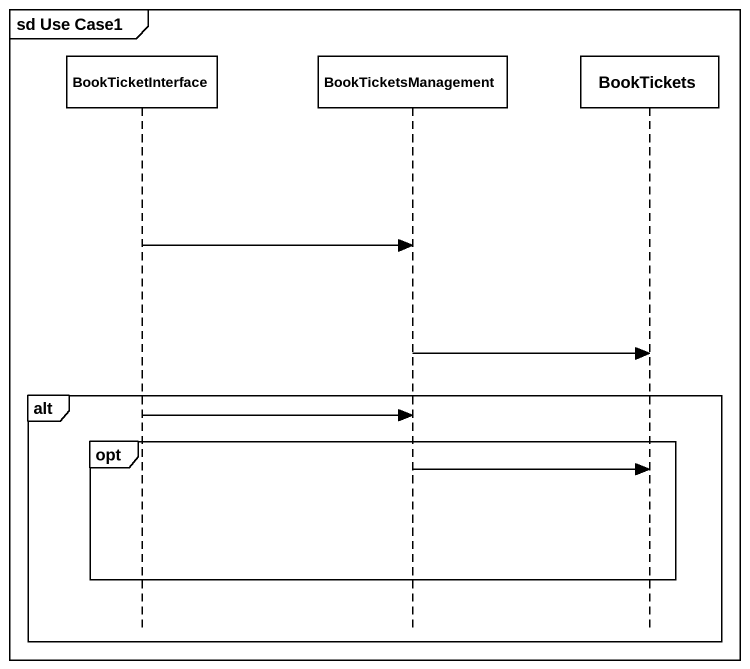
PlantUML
@startuml
mainframe sd Use Case1
hide footbox
participant BookTicketInterface
participant BookTicketsManagement
participant BookTickets

BookTicketInterface -> BookTicketsManagement
BookTicketsManagement -> BookTickets
alt
  BookTicketInterface -> BookTicketsManagement
  opt
    BookTicketsManagement -> BookTickets
  end
end
@enduml
